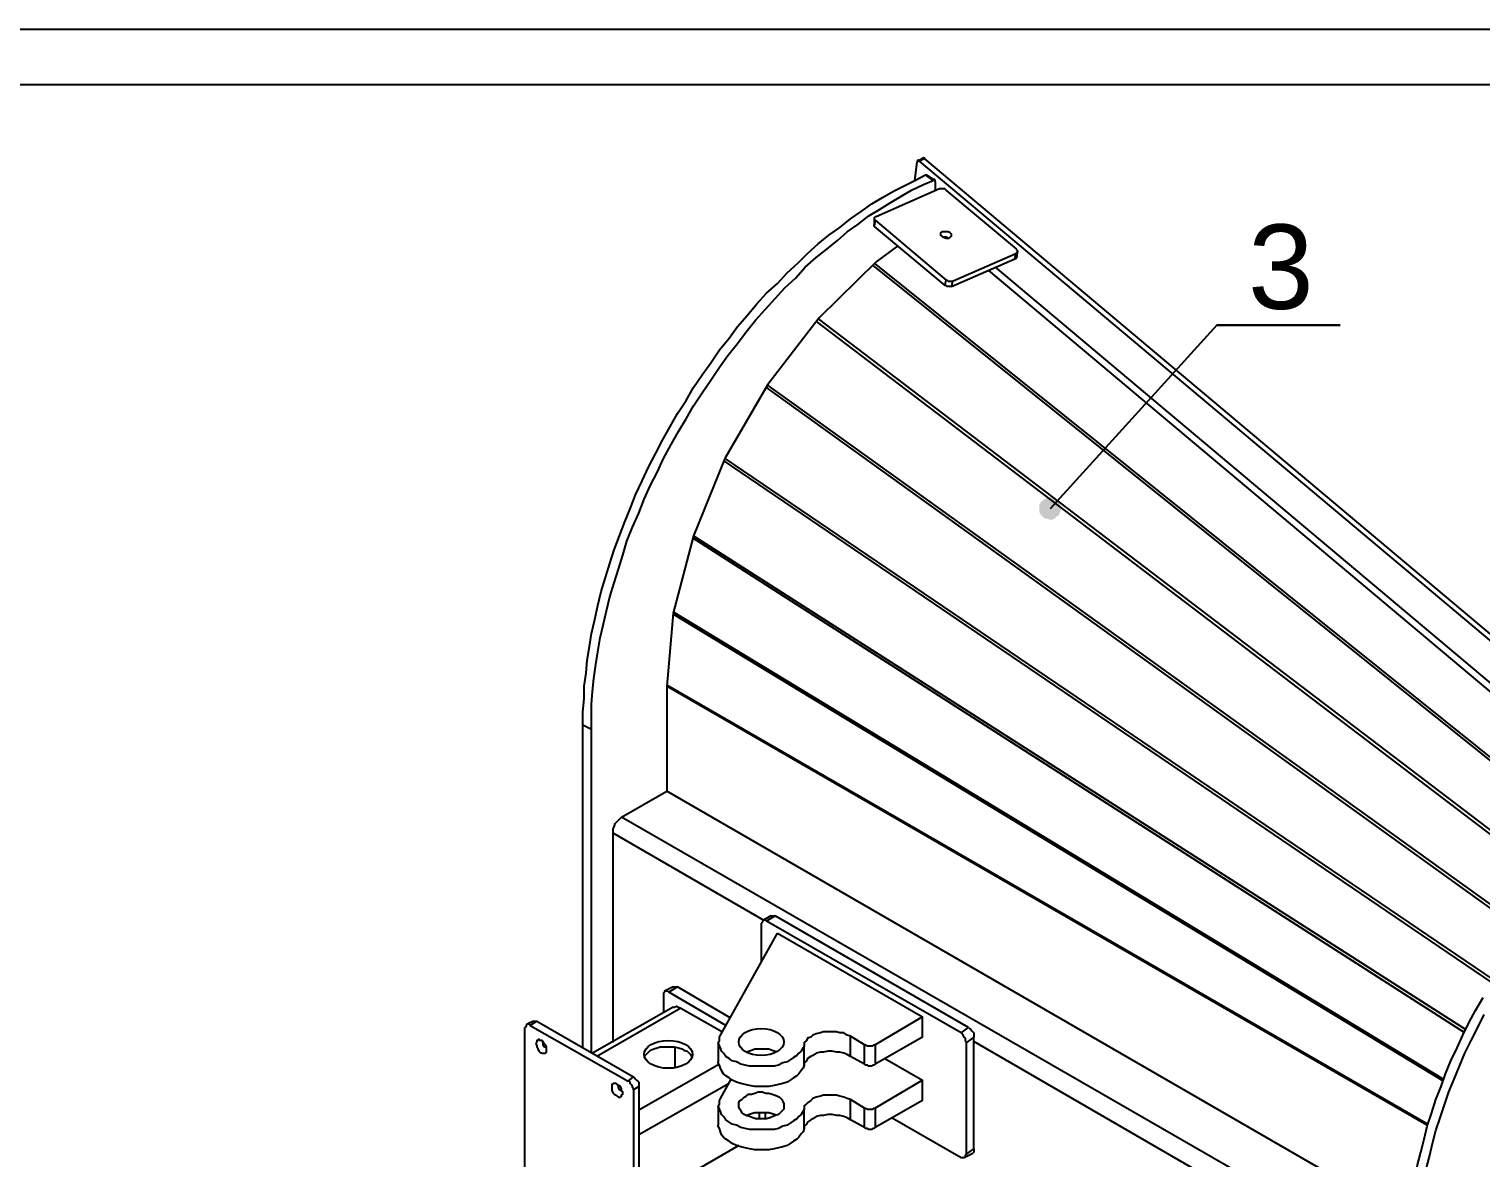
# Model space of a CAD drawing. Extents: x 3 to 592, y 5 to 207.
# Drawn here: x 474.67 to 522.35, y 169.56 to 206.65 of the extents above; entities that cross this region are included whole.
import ezdxf

# ---------------------------------------------------------------- set-up
doc = ezdxf.new("R2010")
doc.units = 0
doc.layers.get('0').update_dxf_attribs({"linetype": 'CONTINUOUS'})
picture_1 = doc.add_image_def('image5.jpg', size_in_pixel=(760, 1236))

msp = doc.modelspace()

# ---------------------------------------------------------------- hatches: boundary and pattern name
h = msp.add_hatch(color=7)
h.paths.add_polyline_path([(554.704237, 166.828611), (554.81007, 166.793333), (554.880626, 166.758056), (554.951181, 166.758056), (555.057015, 166.793333), (555.12757, 166.828611), (555.198126, 166.899167), (555.233404, 166.969722), (555.268681, 167.040278), (555.268681, 167.146111), (555.268681, 167.216667), (555.233404, 167.3225), (555.162848, 167.357778), (555.092293, 167.428333), (555.021737, 167.463611), (554.951181, 167.498889), (554.845348, 167.498889), (554.774793, 167.463611), (554.704237, 167.428333), (554.633681, 167.357778), (554.598404, 167.287222), (554.563126, 167.216667), (554.563126, 167.110833), (554.563126, 167.040278), (554.598404, 166.969722), (554.633681, 166.899167), (554.704237, 166.828611), (554.915904, 167.146111)])
h.paths.add_polyline_path([(507.961181, 190.641111), (508.031737, 190.570556), (508.102293, 190.570556), (508.172848, 190.535278), (508.278681, 190.535278), (508.349237, 190.570556), (508.419793, 190.641111), (508.490348, 190.676389), (508.525626, 190.782222), (508.560904, 190.852778), (508.560904, 190.923333), (508.525626, 191.029167), (508.490348, 191.099722), (508.419793, 191.170278), (508.349237, 191.205556), (508.278681, 191.240833), (508.208126, 191.276111), (508.102293, 191.240833), (508.031737, 191.205556), (507.961181, 191.170278), (507.890626, 191.099722), (507.855348, 191.029167), (507.855348, 190.958611), (507.855348, 190.852778), (507.855348, 190.782222), (507.890626, 190.711667), (507.961181, 190.641111), (508.208126, 190.888056)])
h.paths.add_polyline_path([(565.887293, 108.726111), (568.709515, 106.574167), (567.933404, 105.833333)])
h.paths.add_polyline_path([(565.887293, 111.618889), (568.356737, 114.158889), (569.027015, 113.276944)])
h.paths.add_polyline_path([(554.880626, 54.010278), (554.951181, 53.939722), (555.021737, 53.904444), (555.092293, 53.869167), (555.198126, 53.869167), (555.268681, 53.869167), (555.339237, 53.904444), (555.409793, 53.975), (555.480348, 54.045556), (555.515626, 54.116111), (555.515626, 54.186667), (555.515626, 54.2925), (555.480348, 54.363056), (555.44507, 54.433611), (555.374515, 54.504167), (555.303959, 54.539444), (555.233404, 54.574722), (555.12757, 54.574722), (555.057015, 54.574722), (554.986459, 54.539444), (554.915904, 54.468889), (554.845348, 54.398333), (554.81007, 54.327778), (554.81007, 54.257222), (554.81007, 54.151389), (554.845348, 54.080833), (554.880626, 54.010278), (555.162848, 54.221944)])
h.paths.add_polyline_path([(559.643126, 73.095556), (559.748959, 73.025), (559.819515, 73.025), (559.89007, 72.989722), (559.995904, 73.025), (560.066459, 73.060278), (560.137015, 73.095556), (560.172293, 73.166111), (560.20757, 73.271944), (560.242848, 73.3425), (560.242848, 73.413056), (560.20757, 73.518889), (560.172293, 73.589444), (560.101737, 73.66), (560.031181, 73.695278), (559.960626, 73.730556), (559.854793, 73.730556), (559.784237, 73.695278), (559.713681, 73.66), (559.643126, 73.624722), (559.57257, 73.554167), (559.537293, 73.483611), (559.537293, 73.377778), (559.537293, 73.307222), (559.537293, 73.201389), (559.607848, 73.130833), (559.643126, 73.095556), (559.89007, 73.377778)])
h.paths.add_polyline_path([(502.951737, 82.514722), (502.845904, 82.55), (502.775348, 82.585278), (502.704793, 82.585278), (502.598959, 82.55), (502.528404, 82.514722), (502.457848, 82.444167), (502.42257, 82.373611), (502.387293, 82.303056), (502.387293, 82.197222), (502.387293, 82.126667), (502.42257, 82.056111), (502.493126, 81.985556), (502.563681, 81.915), (502.634237, 81.879722), (502.704793, 81.879722), (502.810626, 81.879722), (502.881181, 81.879722), (502.951737, 81.950278), (503.022293, 81.985556), (503.05757, 82.056111), (503.092848, 82.161944), (503.092848, 82.2325), (503.092848, 82.338333), (503.05757, 82.408889), (502.987015, 82.479444), (502.951737, 82.514722), (502.74007, 82.2325)])
h.paths.add_polyline_path([(531.63257, 120.261944), (531.738404, 120.226667), (531.808959, 120.226667), (531.914793, 120.226667), (531.985348, 120.261944), (532.055904, 120.297222), (532.126459, 120.367778), (532.161737, 120.438333), (532.197015, 120.508889), (532.197015, 120.614722), (532.161737, 120.685278), (532.126459, 120.755833), (532.091181, 120.826389), (532.020626, 120.896944), (531.914793, 120.932222), (531.844237, 120.932222), (531.738404, 120.932222), (531.667848, 120.896944), (531.597293, 120.861667), (531.526737, 120.791111), (531.491459, 120.720556), (531.456181, 120.65), (531.456181, 120.544167), (531.491459, 120.473611), (531.526737, 120.403056), (531.562015, 120.3325), (531.63257, 120.261944), (531.808959, 120.579444)])
h.paths.add_polyline_path([(519.391181, 114.370556), (519.497015, 114.335278), (519.56757, 114.335278), (519.638126, 114.370556), (519.743959, 114.405833), (519.814515, 114.441111), (519.849793, 114.511667), (519.88507, 114.582222), (519.920348, 114.688056), (519.88507, 114.758611), (519.88507, 114.864444), (519.814515, 114.935), (519.779237, 114.970278), (519.673404, 115.040833), (519.602848, 115.040833), (519.532293, 115.040833), (519.426459, 115.040833), (519.355904, 115.005556), (519.285348, 114.970278), (519.25007, 114.899722), (519.214793, 114.793889), (519.179515, 114.723333), (519.179515, 114.6175), (519.214793, 114.546944), (519.25007, 114.476389), (519.320626, 114.405833), (519.391181, 114.370556), (519.532293, 114.688056)])
h.paths.add_polyline_path([(515.616459, 111.583611), (515.263681, 115.111389), (516.322015, 115.076111)])
h.paths.add_polyline_path([(537.912015, 92.921667), (537.98257, 92.886389), (538.088404, 92.851111), (538.158959, 92.851111), (538.229515, 92.886389), (538.30007, 92.921667), (538.370626, 92.992222), (538.441181, 93.062778), (538.441181, 93.168611), (538.441181, 93.239167), (538.441181, 93.309722), (538.405904, 93.415556), (538.370626, 93.486111), (538.30007, 93.521389), (538.194237, 93.556667), (538.123681, 93.591944), (538.053126, 93.556667), (537.947293, 93.556667), (537.876737, 93.521389), (537.806181, 93.450833), (537.770904, 93.380278), (537.735626, 93.274444), (537.735626, 93.203889), (537.770904, 93.133333), (537.806181, 93.0275), (537.841459, 92.956944), (537.912015, 92.921667), (538.088404, 93.203889)])
h.paths.add_polyline_path([(551.846737, 86.077778), (551.917293, 86.0425), (551.987848, 86.007222), (552.093681, 85.971944), (552.164237, 86.007222), (552.27007, 86.0425), (552.340626, 86.077778), (552.375904, 86.148333), (552.411181, 86.218889), (552.446459, 86.289444), (552.446459, 86.395278), (552.446459, 86.465833), (552.411181, 86.536389), (552.340626, 86.606944), (552.27007, 86.6775), (552.199515, 86.6775), (552.093681, 86.712778), (552.023126, 86.712778), (551.95257, 86.6775), (551.882015, 86.606944), (551.811459, 86.571667), (551.776181, 86.501111), (551.740904, 86.395278), (551.740904, 86.324722), (551.740904, 86.218889), (551.811459, 86.148333), (551.846737, 86.077778), (552.093681, 86.36)])
h.paths.add_polyline_path([(556.503404, 74.718333), (556.609237, 74.683056), (556.679793, 74.683056), (556.785626, 74.683056), (556.856181, 74.718333), (556.926737, 74.788889), (556.962015, 74.859444), (556.997293, 74.93), (557.03257, 75.000556), (557.03257, 75.106389), (556.997293, 75.176944), (556.962015, 75.2475), (556.891459, 75.318056), (556.820904, 75.353333), (556.750348, 75.388611), (556.679793, 75.388611), (556.573959, 75.388611), (556.503404, 75.353333), (556.432848, 75.318056), (556.362293, 75.2475), (556.327015, 75.176944), (556.327015, 75.071111), (556.327015, 75.000556), (556.327015, 74.894722), (556.39757, 74.824167), (556.432848, 74.788889), (556.503404, 74.718333), (556.679793, 75.035833)])
h.paths.add_polyline_path([(553.892848, 71.4375), (553.822293, 71.366944), (553.787015, 71.296389), (553.787015, 71.190556), (553.822293, 71.12), (553.85757, 71.049444), (553.892848, 70.978889), (553.963404, 70.908333), (554.033959, 70.873056), (554.139793, 70.873056), (554.210348, 70.873056), (554.280904, 70.873056), (554.386737, 70.943611), (554.422015, 70.978889), (554.49257, 71.049444), (554.49257, 71.155278), (554.527848, 71.225833), (554.49257, 71.331667), (554.457293, 71.402222), (554.422015, 71.472778), (554.351459, 71.508056), (554.280904, 71.543333), (554.17507, 71.578611), (554.104515, 71.578611), (553.998681, 71.543333), (553.928126, 71.508056), (553.892848, 71.4375), (554.139793, 71.225833)])
h.paths.add_polyline_path([(549.165626, 94.9325), (549.236181, 94.897222), (549.342015, 94.861944), (549.41257, 94.861944), (549.483126, 94.861944), (549.588959, 94.897222), (549.659515, 94.9325), (549.694793, 95.003056), (549.73007, 95.073611), (549.765348, 95.179444), (549.765348, 95.25), (549.73007, 95.355833), (549.694793, 95.426389), (549.624237, 95.461667), (549.553681, 95.532222), (549.483126, 95.5675), (549.377293, 95.5675), (549.306737, 95.532222), (549.236181, 95.532222), (549.165626, 95.461667), (549.09507, 95.391111), (549.059793, 95.320556), (549.059793, 95.25), (549.059793, 95.144167), (549.059793, 95.073611), (549.130348, 95.003056), (549.165626, 94.9325), (549.41257, 95.214722)])
h.paths.add_polyline_path([(541.510348, 62.653333), (539.993404, 59.443056), (539.076181, 60.078056)])
h.paths.add_polyline_path([(542.992015, 73.307222), (542.921459, 73.377778), (542.850904, 73.413056), (542.74507, 73.413056), (542.674515, 73.413056), (542.568681, 73.413056), (542.498126, 73.377778), (542.42757, 73.307222), (542.392293, 73.236667), (542.357015, 73.166111), (542.357015, 73.060278), (542.357015, 72.989722), (542.392293, 72.919167), (542.42757, 72.848611), (542.498126, 72.778056), (542.603959, 72.742778), (542.674515, 72.7075), (542.74507, 72.7075), (542.850904, 72.742778), (542.921459, 72.778056), (542.992015, 72.848611), (543.027293, 72.919167), (543.06257, 72.989722), (543.06257, 73.060278), (543.06257, 73.166111), (543.027293, 73.236667), (542.992015, 73.307222), (542.709793, 73.060278)])
h.paths.add_polyline_path([(545.073404, 66.463333), (545.002848, 66.428056), (544.897015, 66.428056), (544.826459, 66.392778), (544.755904, 66.322222), (544.720626, 66.251667), (544.685348, 66.181111), (544.685348, 66.075278), (544.685348, 66.004722), (544.720626, 65.934167), (544.755904, 65.863611), (544.826459, 65.793056), (544.897015, 65.757778), (545.002848, 65.7225), (545.073404, 65.7225), (545.179237, 65.757778), (545.249793, 65.793056), (545.320348, 65.863611), (545.355626, 65.934167), (545.390904, 66.004722), (545.390904, 66.075278), (545.390904, 66.181111), (545.355626, 66.251667), (545.320348, 66.322222), (545.249793, 66.392778), (545.179237, 66.428056), (545.073404, 66.463333), (545.038126, 66.075278)])
h.paths.add_polyline_path([(492.862293, 116.593056), (493.779515, 120.015), (494.767293, 119.556389)])
h.paths.add_polyline_path([(526.411459, 99.941944), (526.482015, 99.906667), (526.55257, 99.871389), (526.623126, 99.836111), (526.728959, 99.836111), (526.799515, 99.871389), (526.87007, 99.906667), (526.940626, 99.977222), (526.975904, 100.047778), (527.011181, 100.118333), (527.011181, 100.224167), (527.011181, 100.294722), (526.975904, 100.365278), (526.940626, 100.435833), (526.87007, 100.506389), (526.799515, 100.541667), (526.693681, 100.541667), (526.623126, 100.541667), (526.517293, 100.541667), (526.446737, 100.506389), (526.411459, 100.435833), (526.340904, 100.365278), (526.305626, 100.259444), (526.305626, 100.188889), (526.340904, 100.118333), (526.340904, 100.0125), (526.411459, 99.941944), (526.658404, 100.188889)])
h.paths.add_polyline_path([(527.646181, 106.574167), (527.716737, 106.538889), (527.787293, 106.503611), (527.857848, 106.468333), (527.963681, 106.503611), (528.034237, 106.503611), (528.104793, 106.574167), (528.175348, 106.609444), (528.210626, 106.715278), (528.245904, 106.785833), (528.245904, 106.856389), (528.210626, 106.962222), (528.175348, 107.032778), (528.14007, 107.103333), (528.069515, 107.138611), (527.998959, 107.173889), (527.893126, 107.209167), (527.82257, 107.173889), (527.716737, 107.173889), (527.646181, 107.103333), (527.610904, 107.068056), (527.540348, 106.962222), (527.540348, 106.891667), (527.540348, 106.821111), (527.540348, 106.715278), (527.575626, 106.644722), (527.646181, 106.574167), (527.893126, 106.821111)])

# ---------------------------------------------------------------- linework, layer by layer
at = {"color": 9}
msp.add_lwpolyline([(588.994237, 204.822778), (301.974237, 204.822778)], dxfattribs=at)
at = {"color": 7}
for points in [[(503.763126, 201.683056), (503.833681, 202.282778)], [(503.904237, 202.318056), (503.868959, 202.318056), (503.868959, 202.353333), (503.868959, 202.318056), (503.833681, 202.318056), (503.833681, 202.282778)], [(504.045348, 202.423889), (503.868959, 202.318056)], [(504.080626, 202.388611), (503.904237, 202.318056)], [(503.904237, 202.318056), (529.127848, 181.116111)], [(504.045348, 202.423889), (504.080626, 202.423889), (504.080626, 202.388611)], [(504.080626, 202.388611), (529.304237, 181.186667)], [(492.862293, 183.797222), (492.862293, 184.220556), (492.89757, 184.643889), (492.89757, 185.067222), (492.968126, 185.490556), (493.003404, 185.913889), (493.073959, 186.3725), (493.144515, 186.795833), (493.250348, 187.254444), (493.356181, 187.713056), (493.462015, 188.171667), (493.603126, 188.630278), (493.744237, 189.088889), (493.885348, 189.5475), (494.061737, 190.006111), (494.238126, 190.464722), (494.414515, 190.888056), (494.590904, 191.346667), (494.80257, 191.805278), (495.014237, 192.263889), (495.261181, 192.7225), (495.472848, 193.145833), (495.719793, 193.569167), (495.966737, 194.027778), (496.248959, 194.451111), (496.495904, 194.874444), (496.778126, 195.297778), (497.060348, 195.685833), (497.34257, 196.109167), (497.66007, 196.497222), (497.942293, 196.885278), (498.259793, 197.238056), (498.577293, 197.626111), (498.894793, 197.978889), (499.24757, 198.296389), (499.56507, 198.649167), (499.917848, 198.966667), (500.235348, 199.284167), (500.588126, 199.601667), (500.940904, 199.883889), (501.293681, 200.130833), (501.646459, 200.413056), (501.999237, 200.66), (502.352015, 200.906944), (502.704793, 201.118611), (503.05757, 201.330278), (503.410348, 201.506667), (503.763126, 201.683056), (504.115904, 201.859444)], [(504.362848, 201.683056), (504.115904, 201.859444)], [(504.115904, 201.859444), (504.151181, 201.859444)], [(504.433404, 201.683056), (504.151181, 201.859444)], [(504.433404, 201.647778), (504.433404, 201.683056), (504.398126, 201.718333), (504.362848, 201.683056)], [(493.144515, 183.656111), (493.144515, 184.044167), (493.144515, 184.4675), (493.179793, 184.890833), (493.21507, 185.314167), (493.285626, 185.772778), (493.356181, 186.196111), (493.426737, 186.654722), (493.53257, 187.113333), (493.638404, 187.536667), (493.744237, 187.995278), (493.885348, 188.453889), (494.026459, 188.9125), (494.16757, 189.371111), (494.308681, 189.829722), (494.48507, 190.288333), (494.696737, 190.746944), (494.873126, 191.205556), (495.084793, 191.664167), (495.296459, 192.0875), (495.508126, 192.546111), (495.75507, 193.004722), (496.002015, 193.428056), (496.248959, 193.851389), (496.495904, 194.274722), (496.778126, 194.698056), (497.060348, 195.121389), (497.34257, 195.544722), (497.624793, 195.932778), (497.942293, 196.320833), (498.224515, 196.708889), (498.542015, 197.096944), (498.859515, 197.449722), (499.177015, 197.8025), (499.494515, 198.155278), (499.847293, 198.472778), (500.164793, 198.825556), (500.51757, 199.143056), (500.870348, 199.425278), (501.223126, 199.7075), (501.540626, 199.989722), (501.893404, 200.236667), (502.246181, 200.518889), (502.598959, 200.730556), (502.951737, 200.942222), (503.304515, 201.153889), (503.657293, 201.365556), (504.045348, 201.541944), (504.362848, 201.683056)], [(504.574515, 201.400833), (502.493126, 200.483611)], [(504.433404, 201.647778), (504.433404, 201.330278)], [(504.786181, 201.365556), (504.750904, 201.400833), (504.715626, 201.400833), (504.680348, 201.400833), (504.64507, 201.400833), (504.609793, 201.400833), (504.574515, 201.400833)], [(507.114515, 199.425278), (504.786181, 201.365556)], [(502.493126, 200.483611), (502.457848, 200.483611), (502.42257, 200.448333), (502.42257, 200.413056), (502.457848, 200.377778)], [(502.42257, 200.448333), (502.42257, 200.236667)], [(502.457848, 200.377778), (502.42257, 200.166111)], [(502.457848, 200.377778), (504.786181, 198.402222)], [(502.42257, 200.166111), (502.42257, 200.201389), (502.42257, 200.236667)], [(502.42257, 200.166111), (504.750904, 198.225833)], [(504.856737, 199.778056), (504.786181, 199.813333), (504.750904, 199.813333), (504.680348, 199.813333)], [(503.198681, 199.531111), (502.493126, 199.001944)], [(507.079237, 199.284167), (507.114515, 199.284167), (507.114515, 199.319444), (507.149793, 199.354722), (507.114515, 199.39), (507.114515, 199.425278)], [(507.114515, 199.178333), (507.149793, 199.354722)], [(502.493126, 199.001944), (500.623404, 197.1675)], [(526.340904, 179.669722), (502.387293, 198.896111)], [(502.42257, 198.966667), (526.376181, 179.740278)], [(504.96257, 198.190556), (507.043959, 199.107778)], [(504.997848, 198.366944), (507.079237, 199.284167)], [(507.043959, 199.107778), (507.079237, 199.284167)], [(507.114515, 199.178333), (507.114515, 199.143056), (507.079237, 199.143056), (507.079237, 199.107778), (507.043959, 199.107778)], [(504.750904, 198.225833), (504.786181, 198.402222)], [(504.786181, 198.402222), (504.821459, 198.402222), (504.856737, 198.366944), (504.892015, 198.366944), (504.927293, 198.366944), (504.96257, 198.366944), (504.997848, 198.366944)], [(504.997848, 198.366944), (504.96257, 198.190556)], [(527.646181, 180.692778), (506.197293, 198.719722)], [(527.82257, 180.833889), (506.408959, 198.825556)], [(504.96257, 198.190556), (504.927293, 198.190556), (504.892015, 198.190556), (504.856737, 198.190556), (504.821459, 198.190556), (504.786181, 198.225833), (504.750904, 198.225833)], [(500.623404, 197.1675), (498.93007, 194.980278)], [(525.035626, 178.399722), (500.51757, 197.061667)], [(500.588126, 197.132222), (525.106181, 178.470278)], [(513.676181, 196.920556), (508.208126, 190.888056)], [(513.676181, 196.920556), (517.733126, 196.920556)], [(517.733126, 196.920556), (513.676181, 196.920556)], [(513.676181, 196.920556), (517.733126, 196.920556)], [(517.733126, 196.920556), (513.676181, 196.920556)], [(513.676181, 196.920556), (517.733126, 196.920556)], [(517.733126, 196.920556), (513.676181, 196.920556)], [(498.93007, 194.980278), (497.518959, 192.546111)], [(523.800904, 176.953333), (498.894793, 194.874444)], [(498.93007, 194.945), (523.871459, 177.023889)], [(497.518959, 192.546111), (496.495904, 190.006111)], [(522.707293, 175.330556), (497.483681, 192.475556)], [(497.518959, 192.546111), (522.777848, 175.401111)], [(496.495904, 190.006111), (495.825626, 187.466111)], [(521.825348, 173.6725), (496.460626, 189.935556)], [(496.495904, 190.006111), (521.860626, 173.778333)], [(495.825626, 187.466111), (495.613959, 185.067222)], [(495.825626, 187.501389), (521.119793, 172.155556)], [(521.119793, 172.085), (495.825626, 187.430833)], [(495.613959, 185.1025), (520.625904, 170.673889)], [(495.613959, 185.067222), (495.613959, 181.61)], [(520.590626, 170.638611), (495.613959, 185.067222)], [(492.862293, 183.797222), (493.144515, 183.656111)], [(492.862293, 173.178611), (492.862293, 183.797222)], [(493.144515, 173.0375), (493.144515, 183.656111)], [(494.132293, 180.763333), (495.613959, 181.61)], [(519.990904, 167.534167), (495.613959, 181.61)], [(493.85007, 180.234167), (493.85007, 180.304722), (493.85007, 180.375278), (493.885348, 180.445833), (493.920626, 180.551667), (493.991181, 180.622222), (494.026459, 180.6575), (494.097015, 180.728056), (494.132293, 180.763333)], [(519.955626, 165.876111), (494.132293, 180.763333)], [(493.85007, 173.355), (493.85007, 180.234167)], [(498.788959, 177.376667), (493.85007, 180.234167)], [(499.035904, 177.517778), (498.788959, 177.376667)], [(499.177015, 177.517778), (498.894793, 177.341389)], [(499.035904, 177.517778), (499.071181, 177.517778), (499.106459, 177.517778), (499.141737, 177.517778), (499.177015, 177.517778)], [(505.527015, 173.848889), (499.177015, 177.517778)], [(497.377848, 173.601944), (499.24757, 176.953333)], [(498.894793, 177.341389), (498.859515, 177.376667), (498.824237, 177.376667), (498.788959, 177.376667), (498.753681, 177.341389), (498.753681, 177.306111), (498.718404, 177.270833), (498.718404, 177.235556)], [(498.718404, 177.235556), (498.718404, 176.000833)], [(505.28007, 173.6725), (498.894793, 177.341389)], [(499.24757, 176.953333), (504.01007, 174.201667)], [(495.684515, 175.013056), (495.649237, 175.048333), (495.613959, 175.048333), (495.578681, 175.048333), (495.543404, 175.048333), (495.543404, 175.013056), (495.508126, 174.977778), (495.508126, 174.9425), (495.508126, 174.907222)], [(495.825626, 175.189444), (495.543404, 175.048333)], [(495.966737, 175.189444), (495.684515, 175.013056)], [(497.554237, 173.919444), (495.684515, 175.013056)], [(495.825626, 175.189444), (495.860904, 175.189444), (495.896181, 175.189444), (495.931459, 175.189444), (495.966737, 175.189444)], [(497.695348, 174.166389), (495.966737, 175.189444)], [(495.508126, 174.907222), (495.508126, 174.342778)], [(495.825626, 174.519167), (495.860904, 174.519167), (495.931459, 174.554444), (496.002015, 174.519167), (496.07257, 174.483889)], [(519.955626, 166.511111), (519.955626, 166.899167), (519.990904, 167.287222), (520.026181, 167.710556), (520.061459, 168.098611), (520.132015, 168.521944), (520.20257, 168.91), (520.273126, 169.333333), (520.378959, 169.756667), (520.484793, 170.18), (520.590626, 170.603333), (520.731737, 171.026667), (520.872848, 171.485278), (521.049237, 171.908611), (521.190348, 172.331944), (521.366737, 172.755278), (521.578404, 173.178611), (521.754793, 173.601944), (521.966459, 174.025278), (522.178126, 174.413333), (522.42507, 174.836667)], [(491.239515, 174.060556), (491.027848, 173.954722)], [(491.345348, 174.060556), (491.133681, 173.919444)], [(491.239515, 174.060556), (491.274793, 174.060556), (491.31007, 174.060556), (491.345348, 174.060556)], [(491.345348, 174.060556), (494.520348, 172.226111)], [(495.825626, 174.519167), (493.179793, 173.002222)], [(496.07257, 174.483889), (493.320904, 172.896389)], [(496.07257, 174.483889), (497.448404, 173.707778)], [(504.01007, 174.201667), (502.457848, 173.284444)], [(504.01007, 173.531389), (504.01007, 174.201667)], [(520.237848, 166.37), (520.237848, 166.758056), (520.273126, 167.146111), (520.308404, 167.534167), (520.343681, 167.9575), (520.414237, 168.345556), (520.484793, 168.768889), (520.555348, 169.192222), (520.661181, 169.615556), (520.767015, 170.038889), (520.872848, 170.462222), (521.013959, 170.885556), (521.15507, 171.308889), (521.296181, 171.732222), (521.47257, 172.155556), (521.648959, 172.578889), (521.825348, 173.002222), (522.037015, 173.425556), (522.248681, 173.848889), (522.460348, 174.272222)], [(491.133681, 173.919444), (491.098404, 173.954722), (491.063126, 173.954722), (491.027848, 173.954722), (490.99257, 173.919444), (490.99257, 173.884167), (490.957293, 173.848889)], [(490.957293, 168.133889), (490.957293, 173.848889)], [(491.133681, 173.919444), (494.343959, 172.085)], [(500.129515, 173.249167), (500.094237, 173.178611), (500.023681, 173.072778), (499.953126, 173.002222), (499.88257, 172.931667), (499.776737, 172.861111), (499.670904, 172.790556), (499.56507, 172.72), (499.423959, 172.684722), (499.282848, 172.614167), (499.141737, 172.578889), (498.965348, 172.578889), (498.824237, 172.578889), (498.647848, 172.578889), (498.506737, 172.578889), (498.330348, 172.578889), (498.189237, 172.614167), (498.048126, 172.649444), (497.907015, 172.72), (497.765904, 172.755278), (497.66007, 172.825833), (497.554237, 172.896389), (497.483681, 173.002222), (497.413126, 173.072778), (497.377848, 173.178611), (497.34257, 173.249167), (497.307293, 173.355), (497.34257, 173.425556), (497.34257, 173.531389), (497.377848, 173.601944)], [(501.646459, 173.566667), (501.540626, 173.601944), (501.434793, 173.6725), (501.293681, 173.6725), (501.187848, 173.707778), (501.046737, 173.707778), (500.905626, 173.707778), (500.764515, 173.707778), (500.658681, 173.6725), (500.51757, 173.637222), (500.411737, 173.601944), (500.341181, 173.531389), (500.235348, 173.496111), (500.20007, 173.425556), (500.129515, 173.355), (500.129515, 173.249167)], [(505.28007, 173.6725), (505.527015, 173.848889)], [(505.456459, 173.355), (505.421181, 173.425556), (505.421181, 173.460833), (505.421181, 173.496111), (505.385904, 173.531389), (505.350626, 173.601944), (505.315348, 173.637222), (505.28007, 173.6725)], [(505.527015, 173.848889), (505.562293, 173.813611), (505.59757, 173.778333), (505.632848, 173.743056), (505.668126, 173.707778), (505.703404, 173.6725), (505.703404, 173.601944), (505.703404, 173.566667), (505.703404, 173.531389)], [(491.662848, 173.143333), (491.662848, 173.178611), (491.592293, 173.213889), (491.557015, 173.284444), (491.557015, 173.355), (491.521737, 173.390278)], [(494.873126, 172.861111), (494.908404, 172.931667), (494.943681, 172.966944), (495.014237, 173.0375), (495.084793, 173.108056)], [(495.084793, 173.108056), (495.190626, 173.143333), (495.296459, 173.178611), (495.402293, 173.213889), (495.508126, 173.213889), (495.649237, 173.213889), (495.75507, 173.213889), (495.860904, 173.213889), (496.002015, 173.178611), (496.107848, 173.143333), (496.178404, 173.108056), (496.284237, 173.072778), (496.354793, 173.002222), (496.39007, 172.966944), (496.425348, 172.896389), (496.460626, 172.861111)], [(495.896181, 172.543611), (495.896181, 173.213889)], [(497.307293, 173.355), (497.307293, 172.72)], [(498.224515, 173.0375), (498.29507, 173.072778), (498.400904, 173.108056), (498.506737, 173.143333), (498.61257, 173.143333), (498.753681, 173.143333), (498.859515, 173.143333), (498.965348, 173.143333), (499.071181, 173.108056), (499.177015, 173.072778), (499.212293, 173.0375)], [(500.129515, 172.614167), (500.129515, 173.249167)], [(502.10507, 173.284444), (501.646459, 173.566667)], [(501.646459, 172.896389), (501.646459, 173.566667)], [(502.10507, 173.284444), (502.140348, 173.284444), (502.210904, 173.249167), (502.246181, 173.249167), (502.281459, 173.249167), (502.352015, 173.249167), (502.387293, 173.249167), (502.42257, 173.284444), (502.457848, 173.284444)], [(502.10507, 172.649444), (502.10507, 173.284444)], [(504.01007, 173.531389), (502.457848, 172.649444)], [(502.457848, 173.284444), (502.457848, 172.649444)], [(505.703404, 173.531389), (505.456459, 173.355)], [(505.456459, 169.686111), (505.456459, 173.355)], [(505.703404, 169.8625), (505.703404, 173.531389)], [(519.955626, 165.135278), (505.703404, 173.390278)], [(497.34257, 172.649444), (494.696737, 171.1325)], [(500.129515, 172.614167), (500.094237, 172.508333), (500.023681, 172.437778), (499.953126, 172.331944), (499.88257, 172.261389), (499.776737, 172.190833), (499.670904, 172.120278), (499.56507, 172.049722), (499.423959, 172.014444), (499.282848, 171.979167), (499.141737, 171.943889), (498.965348, 171.908611), (498.824237, 171.908611), (498.647848, 171.908611), (498.506737, 171.908611), (498.330348, 171.943889), (498.189237, 171.979167), (498.048126, 172.014444), (497.907015, 172.049722), (497.765904, 172.120278), (497.66007, 172.190833), (497.554237, 172.261389), (497.483681, 172.331944), (497.413126, 172.437778), (497.377848, 172.508333), (497.34257, 172.614167), (497.307293, 172.684722), (497.307293, 172.72)], [(501.646459, 172.896389), (501.540626, 172.966944), (501.434793, 173.002222), (501.293681, 173.0375), (501.187848, 173.0375), (501.046737, 173.072778), (500.905626, 173.072778), (500.764515, 173.0375), (500.658681, 173.0375), (500.51757, 173.002222), (500.411737, 172.931667), (500.341181, 172.896389), (500.235348, 172.825833), (500.20007, 172.755278), (500.129515, 172.684722), (500.129515, 172.614167)], [(502.10507, 172.649444), (501.646459, 172.896389)], [(502.457848, 172.649444), (502.42257, 172.614167), (502.387293, 172.614167), (502.352015, 172.578889), (502.281459, 172.578889), (502.246181, 172.578889), (502.210904, 172.614167), (502.140348, 172.614167), (502.10507, 172.649444)], [(502.775348, 172.825833), (504.01007, 172.120278)], [(494.343959, 172.085), (494.520348, 172.226111)], [(494.520348, 172.226111), (494.555626, 172.190833), (494.590904, 172.155556), (494.626181, 172.120278), (494.661459, 172.085), (494.696737, 172.049722), (494.696737, 171.979167), (494.696737, 171.943889), (494.696737, 171.908611)], [(497.377848, 171.520556), (497.730626, 172.155556)], [(494.16757, 171.732222), (494.132293, 171.7675), (494.061737, 171.802778), (494.026459, 171.873333), (494.026459, 171.908611), (493.991181, 171.979167)], [(494.520348, 171.802778), (494.520348, 171.838056), (494.48507, 171.873333), (494.48507, 171.908611), (494.449793, 171.979167), (494.414515, 172.014444), (494.414515, 172.049722), (494.379237, 172.085), (494.343959, 172.085)], [(494.696737, 171.908611), (494.520348, 171.802778)], [(494.520348, 171.802778), (494.520348, 166.087778)], [(497.66007, 172.014444), (494.696737, 170.321111)], [(494.696737, 171.908611), (494.696737, 166.193611)], [(504.01007, 172.120278), (502.457848, 171.203056)], [(504.01007, 171.45), (504.01007, 172.120278)], [(500.129515, 171.167778), (500.094237, 171.097222), (500.023681, 170.991389), (499.953126, 170.920833), (499.88257, 170.850278), (499.776737, 170.779722), (499.670904, 170.709167), (499.56507, 170.638611), (499.423959, 170.603333), (499.282848, 170.532778), (499.141737, 170.4975), (498.965348, 170.4975), (498.824237, 170.4975), (498.647848, 170.4975), (498.506737, 170.4975), (498.330348, 170.4975), (498.189237, 170.532778), (498.048126, 170.568056), (497.907015, 170.638611), (497.765904, 170.673889), (497.66007, 170.744444), (497.554237, 170.815), (497.483681, 170.920833), (497.413126, 170.991389), (497.377848, 171.097222), (497.34257, 171.167778), (497.307293, 171.273611), (497.34257, 171.344167), (497.34257, 171.45), (497.377848, 171.520556)], [(497.307293, 171.273611), (497.307293, 170.638611)], [(501.646459, 171.485278), (501.540626, 171.520556), (501.434793, 171.555833), (501.293681, 171.591111), (501.187848, 171.626389), (501.046737, 171.626389), (500.905626, 171.626389), (500.764515, 171.626389), (500.658681, 171.591111), (500.51757, 171.555833), (500.411737, 171.520556), (500.341181, 171.45), (500.235348, 171.379444), (500.20007, 171.344167), (500.129515, 171.273611), (500.129515, 171.167778)], [(502.10507, 171.203056), (501.646459, 171.485278)], [(501.646459, 170.815), (501.646459, 171.485278)], [(502.10507, 171.203056), (502.140348, 171.203056), (502.210904, 171.167778), (502.246181, 171.167778), (502.281459, 171.167778), (502.352015, 171.167778), (502.387293, 171.167778), (502.42257, 171.203056), (502.457848, 171.203056)], [(502.10507, 170.568056), (502.10507, 171.203056)], [(504.01007, 171.45), (502.457848, 170.568056)], [(502.457848, 171.203056), (502.457848, 170.568056)], [(498.224515, 170.956111), (498.29507, 170.991389), (498.400904, 171.026667), (498.506737, 171.061944), (498.61257, 171.061944), (498.753681, 171.061944), (498.859515, 171.061944), (498.965348, 171.061944), (499.071181, 171.026667), (499.177015, 170.991389), (499.212293, 170.956111)], [(498.647848, 171.061944), (498.647848, 170.850278)], [(498.859515, 170.850278), (498.859515, 171.061944)], [(499.141737, 170.920833), (499.141737, 170.991389)], [(500.129515, 170.532778), (500.129515, 171.167778)], [(501.646459, 170.815), (501.540626, 170.885556), (501.434793, 170.920833), (501.293681, 170.956111), (501.187848, 170.956111), (501.046737, 170.991389), (500.905626, 170.991389), (500.764515, 170.956111), (500.658681, 170.956111), (500.51757, 170.920833), (500.411737, 170.850278), (500.341181, 170.815), (500.235348, 170.744444), (500.20007, 170.673889), (500.129515, 170.603333), (500.129515, 170.532778)], [(502.10507, 170.568056), (501.646459, 170.815)], [(503.022293, 170.885556), (505.28007, 169.580278)], [(500.129515, 170.532778), (500.094237, 170.426944), (500.023681, 170.356389), (499.953126, 170.250556), (499.88257, 170.18), (499.776737, 170.109444), (499.670904, 170.038889), (499.56507, 169.968333), (499.423959, 169.933056), (499.282848, 169.897778), (499.141737, 169.8625), (498.965348, 169.827222), (498.824237, 169.827222), (498.647848, 169.827222), (498.506737, 169.827222), (498.330348, 169.8625), (498.189237, 169.897778), (498.048126, 169.933056), (497.907015, 169.968333), (497.765904, 170.038889), (497.66007, 170.109444), (497.554237, 170.18), (497.483681, 170.250556), (497.413126, 170.321111), (497.377848, 170.426944), (497.34257, 170.532778), (497.307293, 170.603333), (497.307293, 170.638611)], [(502.457848, 170.568056), (502.42257, 170.532778), (502.387293, 170.532778), (502.352015, 170.4975), (502.281459, 170.4975), (502.246181, 170.4975), (502.210904, 170.532778), (502.140348, 170.532778), (502.10507, 170.568056)], [(497.97757, 169.968333), (494.696737, 168.063333)], [(505.456459, 169.686111), (505.703404, 169.8625)], [(505.703404, 169.8625), (505.703404, 169.827222), (505.703404, 169.791944), (505.703404, 169.756667), (505.668126, 169.721389)], [(505.28007, 169.580278), (505.315348, 169.580278), (505.350626, 169.580278), (505.385904, 169.580278), (505.421181, 169.615556), (505.421181, 169.650833), (505.456459, 169.686111)], [(505.385904, 169.580278), (505.668126, 169.721389)]]:
    msp.add_lwpolyline(points, dxfattribs=at)
for points in [[(504.927293, 199.954444), (504.856737, 199.989722), (504.821459, 199.989722), (504.750904, 199.989722), (504.715626, 199.989722), (504.64507, 199.989722), (504.609793, 199.954444), (504.609793, 199.919167), (504.609793, 199.883889), (504.64507, 199.848611), (504.680348, 199.813333), (504.715626, 199.813333), (504.786181, 199.778056), (504.821459, 199.778056), (504.892015, 199.778056), (504.927293, 199.813333), (504.96257, 199.848611), (504.96257, 199.883889), (504.96257, 199.919167)], [(491.31007, 173.319722), (491.345348, 173.249167), (491.345348, 173.213889), (491.380626, 173.143333), (491.415904, 173.072778), (491.451181, 173.0375), (491.521737, 173.002222), (491.557015, 173.002222), (491.592293, 173.002222), (491.62757, 173.002222), (491.662848, 173.0375), (491.662848, 173.108056), (491.662848, 173.143333), (491.662848, 173.213889), (491.62757, 173.284444), (491.592293, 173.319722), (491.557015, 173.390278), (491.521737, 173.425556), (491.451181, 173.425556), (491.415904, 173.460833), (491.380626, 173.425556), (491.345348, 173.425556), (491.345348, 173.390278)], [(493.814793, 171.908611), (493.814793, 171.838056), (493.814793, 171.7675), (493.85007, 171.696944), (493.885348, 171.661667), (493.955904, 171.626389), (493.991181, 171.591111), (494.026459, 171.555833), (494.097015, 171.555833), (494.132293, 171.591111), (494.132293, 171.626389), (494.16757, 171.661667), (494.16757, 171.732222), (494.132293, 171.7675), (494.132293, 171.838056), (494.097015, 171.908611), (494.026459, 171.943889), (493.991181, 171.979167), (493.955904, 172.014444), (493.885348, 172.014444), (493.85007, 172.014444), (493.814793, 171.979167), (493.814793, 171.943889)], [(499.24757, 171.591111), (499.318126, 171.555833), (499.388681, 171.485278), (499.423959, 171.414722), (499.459237, 171.344167), (499.459237, 171.308889), (499.459237, 171.238333), (499.459237, 171.167778), (499.388681, 171.097222), (499.353404, 171.061944), (499.282848, 170.991389), (499.177015, 170.956111), (499.106459, 170.920833), (499.000626, 170.885556), (498.894793, 170.850278), (498.753681, 170.850278), (498.647848, 170.850278), (498.542015, 170.850278), (498.436181, 170.885556), (498.330348, 170.920833), (498.224515, 170.956111), (498.153959, 170.991389), (498.083404, 171.061944), (498.048126, 171.1325), (498.012848, 171.167778), (497.97757, 171.238333), (497.97757, 171.308889), (497.97757, 171.379444), (498.012848, 171.45), (498.083404, 171.485278), (498.153959, 171.555833), (498.224515, 171.591111), (498.29507, 171.661667), (498.400904, 171.661667), (498.506737, 171.696944), (498.61257, 171.732222), (498.753681, 171.732222), (498.859515, 171.696944), (498.965348, 171.696944), (499.071181, 171.661667), (499.177015, 171.626389)]]:
    msp.add_lwpolyline(points, close=True, dxfattribs=at)
for centre, major_axis, ratio in [((498.718404, 173.372639), (0.740833, 0), 0.595238), ((495.666876, 172.966944), (0.79375, 0), 0.577778)]:
    msp.add_ellipse(centre, major_axis=major_axis, ratio=ratio, start_param=0, end_param=6.283185, dxfattribs=at)

# ---------------------------------------------------------------- texts
at = {"color": 7, "insert": (514.705955, 200.232478), "char_height": 2.77273, "attachment_point": 1}
msp.add_mtext('{\\fArialUnicodeMS|b0|i0|c0;3}', dxfattribs=at)

# ---------------------------------------------------------------- pictures from other files: only their frames are drawn
image = msp.add_image(picture_1, insert=(462.612373, 26.904439), size_in_units=(110.2152, 179.750244))
image.dxf.flags = 7

doc.saveas('drawing.dxf')
